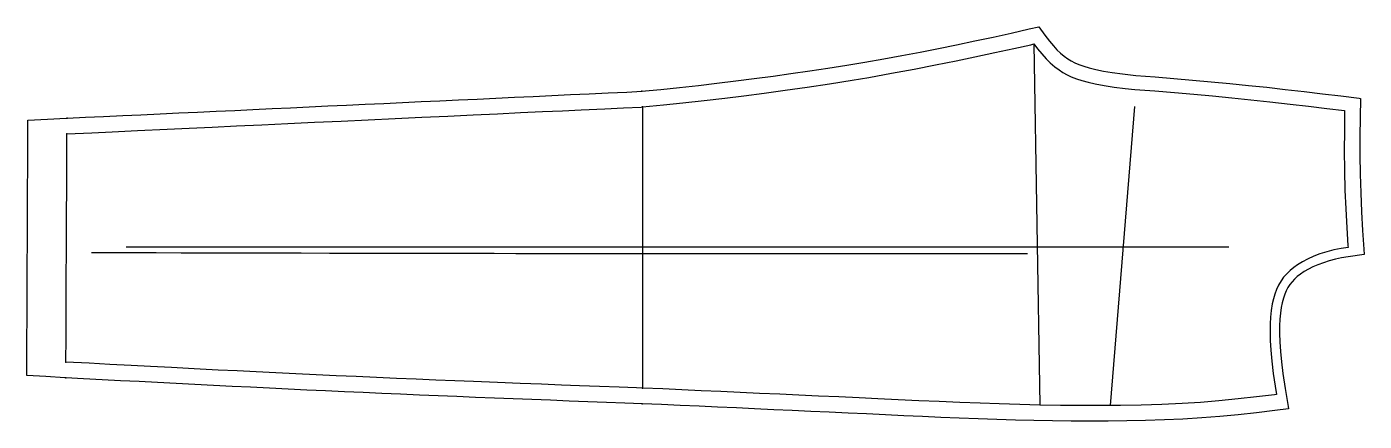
# Model space of a CAD drawing. Extents: x -3422 to -2337, y -843 to -524.
import ezdxf

# ---------------------------------------------------------------- set-up
doc = ezdxf.new("R2010")
doc.units = 0
for name, color, linetype in [('1', 1, 'Continuous'), ('14', 3, 'Continuous'), ('4', 2, 'Continuous'), ('7', 7, 'Continuous'), ('8', 6, 'Continuous')]:
    doc.layers.add(name, color=color, linetype=linetype)

msp = doc.modelspace()

# ---------------------------------------------------------------- linework, layer by layer
at = {"layer": '1'}
msp.add_lwpolyline([(-2922.859192, -829.265213), (-2922.802734, -829.267197), (-2936.788676, -828.763825), (-2951.759794, -828.218098), (-2966.794687, -827.661239), (-2981.915852, -827.090929), (-2997.012198, -826.513366), (-3012.13288, -825.927859), (-3027.445797, -825.327143), (-3042.565795, -824.725837), (-3058.04569, -824.101752), (-3073.165062, -823.483763), (-3088.299144, -822.856414), (-3103.4178, -822.220534), (-3118.768875, -821.565085), (-3133.886648, -820.909375), (-3149.236801, -820.232285), (-3164.35352, -819.55358), (-3179.626886, -818.855399), (-3194.742558, -818.152073), (-3210.101752, -817.425553), (-3225.216305, -816.699758), (-3240.428271, -815.959306), (-3255.541905, -815.214426), (-3270.524627, -814.467204), (-3285.637419, -813.704934), (-3300.759703, -812.934152), (-3315.871662, -812.156316), (-3330.894789, -811.375464), (-3346.005888, -810.581963), (-3361.024156, -809.783972), (-3376.134257, -808.971415), (-3390.345154, -808.202209), (-3391.244103, -808.153569), (-3406.646874, -807.319108), (-3422.088013, -806.482697), (-3422.018578, -790.95769), (-3421.951048, -775.846113), (-3421.883568, -760.734533), (-3421.815709, -745.529607), (-3421.748273, -730.418035), (-3421.679748, -715.068694), (-3421.612243, -699.957105), (-3421.543101, -684.486949), (-3421.475543, -669.375375), (-3421.407133, -654.069191), (-3421.339628, -638.957614), (-3421.272142, -623.846035), (-3421.205128, -608.840508), (-3421.162109, -599.209633), (-3405.31294, -598.468398), (-3390.055254, -597.75482), (-3389.405212, -597.724419), (-3374.398985, -597.022592), (-3359.757295, -596.337814), (-3344.100987, -595.605589), (-3329.415313, -594.918764), (-3313.759052, -594.186547), (-3298.699382, -593.482229), (-3283.564925, -592.774408), (-3268.503452, -592.069996), (-3253.36905, -591.362172), (-3238.727381, -590.677396), (-3223.071089, -589.945178), (-3208.033509, -589.241894), (-3192.899153, -588.534076), (-3177.882205, -587.831746), (-3162.747764, -587.123927), (-3147.613311, -586.416108), (-3132.449757, -585.706924), (-3117.315368, -584.999106), (-3102.012542, -584.283419), (-3086.878135, -583.575608), (-3071.808141, -582.870801), (-3056.673803, -582.16298), (-3041.530169, -581.454728), (-3026.395769, -580.746912), (-3011.232213, -580.037737), (-2996.097803, -579.329926), (-2980.877192, -578.618082), (-2965.742815, -577.91027), (-2950.322095, -577.189064), (-2935.284984, -576.485799), (-2922.936707, -575.908279), (-2923.264465, -575.924454), (-2907.538212, -574.369743), (-2892.498, -572.810188), (-2877.009149, -571.104459), (-2862.184526, -569.381954), (-2846.715578, -567.503888), (-2831.976729, -565.636435), (-2816.528875, -563.592548), (-2802.051337, -561.59242), (-2786.628739, -559.366039), (-2772.166868, -557.179441), (-2756.776956, -554.736754), (-2742.129478, -552.29278), (-2726.780971, -549.601929), (-2712.004155, -546.892474), (-2697.190859, -544.069168), (-2682.395568, -541.153073), (-2667.580913, -538.146564), (-2652.818617, -535.068148), (-2638.031675, -531.90276), (-2623.326568, -528.668882), (-2608.7682, -525.3866), (-2600.854187, -523.577461), (-2595.980166, -530.476393), (-2592.283692, -535.305415), (-2589.106147, -539.092741), (-2586.170289, -542.208728), (-2583.178594, -545.047331), (-2580.279369, -547.476883), (-2577.466431, -549.52852), (-2574.726168, -551.228957), (-2571.728842, -552.783838), (-2568.303876, -554.266214), (-2564.485947, -555.639735), (-2560.021255, -556.966505), (-2554.659222, -558.275281), (-2548.38031, -559.544566), (-2541.371983, -560.702244), (-2532.860294, -561.834036), (-2522.075043, -562.973557), (-2506.582084, -564.205847), (-2491.3347, -565.462091), (-2476.104667, -566.776528), (-2461.091249, -568.138793), (-2445.859835, -569.591667), (-2430.860173, -571.097082), (-2415.912588, -572.674718), (-2400.928469, -574.32815), (-2385.719682, -576.070905), (-2370.749002, -577.84203), (-2355.783994, -579.660386), (-2340.975084, -581.487547), (-2339.911652, -581.618652), (-2340.130133, -597.264309), (-2340.301528, -612.564255), (-2340.326816, -627.733799), (-2340.12873, -643.033871), (-2339.688674, -658.310984), (-2339.010916, -673.596995), (-2338.141833, -688.873908), (-2337.15261, -703.872312), (-2336.838989, -708.369064), (-2349.985785, -710.282729), (-2355.246659, -711.085278), (-2360.200791, -712.131039), (-2365.258151, -713.439316), (-2369.930321, -714.893815), (-2374.383898, -716.531952), (-2378.467158, -718.290951), (-2382.14117, -720.131652), (-2385.482128, -722.071878), (-2388.471159, -724.084707), (-2391.149958, -726.182886), (-2393.449474, -728.286284), (-2395.451491, -730.43692), (-2397.223276, -732.704935), (-2398.749668, -735.07306), (-2400.111869, -737.650975), (-2401.36419, -740.559276), (-2402.483948, -743.802615), (-2403.451138, -747.373076), (-2404.270193, -751.366179), (-2404.923892, -755.840001), (-2405.379348, -760.713193), (-2405.62995, -766.181243), (-2405.650241, -772.213324), (-2405.411752, -779.157025), (-2404.892201, -786.87876), (-2404.077054, -795.214119), (-2402.888303, -804.698728), (-2401.082513, -816.857205), (-2398.68569, -831.639609), (-2398.403015, -833.342133), (-2409.367417, -834.739559), (-2424.302447, -836.554298), (-2439.255382, -838.212003), (-2454.068209, -839.640515), (-2468.564989, -840.793962), (-2483.989686, -841.764064), (-2499.017118, -842.472558), (-2514.304877, -842.97478), (-2529.345612, -843.279009), (-2544.666471, -843.436689), (-2559.71026, -843.476995), (-2574.742762, -843.408452), (-2589.785475, -843.230004), (-2604.885861, -842.943314), (-2619.924614, -842.55709), (-2635.042898, -842.084211), (-2650.077051, -841.547754), (-2665.610269, -840.938163), (-2680.314518, -840.320834), (-2695.343685, -839.659442), (-2710.402112, -838.975605), (-2725.429768, -838.281451), (-2740.58012, -837.57795), (-2755.607645, -836.882719), (-2770.984865, -836.174128), (-2786.012681, -835.483325), (-2801.040573, -834.794122), (-2816.029242, -834.108435), (-2831.558208, -833.399741), (-2846.094314, -832.737803), (-2861.623496, -832.032087), (-2876.388062, -831.362483), (-2891.917329, -830.659905), (-2907.155583, -829.972313)], close=True, dxfattribs=at)
at = {"layer": '14'}
msp.add_lwpolyline([(-2922.345886, -816.575394), (-2922.345886, -816.575394), (-2927.353691, -816.397733), (-2941.46184, -815.888201), (-2957.284811, -815.306071), (-2973.489794, -814.700097), (-2988.216577, -814.141409), (-3004.345846, -813.521036), (-3021.725899, -812.842677), (-3040.20495, -812.110035), (-3059.631207, -811.326812), (-3074.731251, -810.708426), (-3090.21473, -810.065232), (-3106.017622, -809.39879), (-3122.075904, -808.710663), (-3138.325553, -808.002411), (-3154.702546, -807.275596), (-3171.14286, -806.531781), (-3187.355656, -805.783575), (-3203.710912, -805.014916), (-3219.901998, -804.241363), (-3235.846619, -803.468225), (-3251.46248, -802.700812), (-3266.667286, -801.944432), (-3286.158713, -800.962265), (-3304.577984, -800.021736), (-3321.730048, -799.135431), (-3337.41984, -798.315933), (-3354.678569, -797.40468), (-3371.434321, -796.509531), (-3390.288391, -795.486755), (-3390.288391, -795.486755), (-3390.19995, -775.683622), (-3390.12905, -759.808079), (-3390.044909, -740.967783), (-3389.971241, -724.472463), (-3389.894546, -707.299486), (-3389.817246, -689.990975), (-3389.741762, -673.089049), (-3389.670515, -657.135851), (-3389.591103, -639.354394), (-3389.526823, -624.961207), (-3389.461975, -610.440941), (-3389.461975, -610.440941), (-3369.390466, -609.502222), (-3352.807949, -608.726678), (-3332.184045, -607.762125), (-3308.096096, -606.635562), (-3290.398095, -605.807849), (-3271.588194, -604.928133), (-3251.837425, -604.004415), (-3231.316869, -603.044694), (-3210.197607, -602.056973), (-3188.650667, -601.04925), (-3166.847132, -600.029526), (-3144.958066, -599.005803), (-3123.154532, -597.986079), (-3101.607633, -596.978358), (-3080.488358, -595.990636), (-3059.967807, -595.030916), (-3040.217046, -594.107198), (-3021.40714, -593.227482), (-3003.70918, -592.399771), (-2987.294171, -591.632062), (-2972.333208, -590.932356), (-2952.992313, -590.027807), (-2937.885238, -589.321268), (-2923.68342, -588.657067), (-2922.343445, -588.594398), (-2922.343445, -588.594398), (-2905.497188, -586.947023), (-2889.691831, -585.282595), (-2872.46419, -583.363421), (-2855.557552, -581.378805), (-2840.191779, -579.488016), (-2823.852796, -577.383869), (-2806.716464, -575.068278), (-2788.958652, -572.543159), (-2770.75523, -569.810427), (-2752.282069, -566.871997), (-2738.81831, -564.613764), (-2720.31521, -561.339854), (-2702.153638, -557.954684), (-2684.64149, -554.549391), (-2668.086588, -551.215098), (-2652.796876, -548.042955), (-2636.5527, -544.578722), (-2621.173828, -541.208172), (-2607.483324, -538.12184), (-2604.841309, -537.51236), (-2601.88744, -541.58657), (-2598.57723, -545.627865), (-2595.010777, -549.520081), (-2591.682969, -552.764498), (-2587.974997, -555.961227), (-2584.448969, -558.600369), (-2581.371616, -560.585177), (-2578.011075, -562.432715), (-2574.514786, -564.066706), (-2570.292282, -565.729816), (-2565.947084, -567.161245), (-2560.873776, -568.554214), (-2555.089051, -569.86821), (-2547.812841, -571.234675), (-2539.838216, -572.470514), (-2530.926901, -573.591423), (-2523.018036, -574.364738), (-2506.756793, -575.649868), (-2490.805411, -576.977296), (-2475.17446, -578.337735), (-2460.001061, -579.720235), (-2444.186681, -581.237132), (-2428.9804, -582.782552), (-2413.408968, -584.44713), (-2396.891722, -586.289184), (-2382.066775, -588.001749), (-2367.204116, -589.771966), (-2352.751923, -591.550865), (-2352.996114, -607.993135), (-2353.039727, -623.948377), (-2352.883431, -640.009809), (-2352.471877, -656.199558), (-2351.842097, -671.313774), (-2351.00898, -686.713697), (-2350.073583, -701.083708), (-2349.94751, -702.589111), (-2355.435344, -703.382049), (-2361.419738, -704.590158), (-2367.230441, -706.078129), (-2372.805557, -707.823627), (-2377.789461, -709.688723), (-2382.829755, -711.927369), (-2386.982128, -714.100795), (-2391.013169, -716.573402), (-2394.101622, -718.779047), (-2397.028381, -721.196991), (-2399.756106, -723.836499), (-2402.247431, -726.70681), (-2404.373184, -729.674039), (-2406.311885, -733.01219), (-2407.972015, -736.568581), (-2409.370797, -740.320524), (-2410.525454, -744.245332), (-2411.453206, -748.320315), (-2412.32005, -753.590663), (-2412.892902, -759.015896), (-2413.205401, -764.551703), (-2413.284093, -771.278234), (-2413.094436, -778.023606), (-2412.611551, -785.814874), (-2411.792132, -794.765204), (-2410.625189, -804.647533), (-2409.15278, -814.934254), (-2408.017426, -821.759491), (-2409.723454, -821.984295), (-2424.199974, -823.765653), (-2439.152454, -825.425417), (-2454.904123, -826.963774), (-2469.635973, -828.159677), (-2484.581658, -829.098591), (-2501.207857, -829.854371), (-2517.847997, -830.353166), (-2534.494864, -830.642151), (-2550.061939, -830.763701), (-2566.705151, -830.759194), (-2583.34531, -830.619051), (-2599.983244, -830.345648), (-2616.351, -829.952288), (-2632.985217, -829.445844), (-2648.464558, -828.898534), (-2665.093669, -828.248669), (-2681.720503, -827.548715), (-2698.345646, -826.811935), (-2714.969739, -826.051585), (-2731.593348, -825.280928), (-2746.733257, -824.579569), (-2763.240522, -823.817394), (-2779.533373, -823.067469), (-2795.499546, -822.33466), (-2811.026773, -821.623833), (-2827.46581, -820.873118), (-2843.088526, -820.161361), (-2859.024926, -819.436941), (-2874.767452, -818.722919), (-2890.650847, -818.004123), (-2905.97369, -817.312329)], close=True, dxfattribs=at)
at = {"layer": '4'}
for p in [(-2922.936707, -575.908279), (-2922.343445, -588.594398), (-3389.405212, -597.724419), (-3389.461975, -610.440941), (-3390.288391, -795.486755), (-3390.345154, -808.202209), (-2922.345886, -816.575394), (-2922.802734, -829.267197)]:
    msp.add_point(p, dxfattribs=at)
at = {"layer": '7'}
msp.add_line((-3341.298828, -702.162857), (-2446.712189, -702.162857), dxfattribs=at)
at = {"layer": '8'}
for points in [[(-2604.841309, -537.51236), (-2599.988098, -830.313492)], [(-2922.343445, -588.594398), (-2922.343445, -606.339261), (-2922.343445, -621.981681), (-2922.343445, -638.840545), (-2922.343445, -655.335291), (-2922.343445, -672.996935), (-2922.343445, -688.731338), (-2922.343445, -703.650484), (-2922.343445, -722.276067), (-2922.343445, -737.895237), (-2922.343445, -752.892316), (-2922.343445, -769.219617), (-2922.343445, -785.779173), (-2922.343445, -800.917369), (-2922.343445, -815.380766), (-2922.343445, -816.575394)], [(-2523.27774, -588.179626), (-2543.001404, -830.705109)], [(-3369.555664, -706.611252), (-3351.573189, -706.66167), (-3334.42039, -706.707716), (-3317.106214, -706.752688), (-3296.874021, -706.803531), (-3279.937519, -706.844761), (-3261.609333, -706.888059), (-3241.996478, -706.932896), (-3221.205953, -706.97874), (-3199.344805, -707.025065), (-3176.520034, -707.071339), (-3160.821022, -707.1019), (-3144.773003, -707.132046), (-3128.407687, -707.161621), (-3111.756781, -707.190468), (-3094.851995, -707.21843), (-3077.725035, -707.24535), (-3060.407611, -707.271072), (-3042.931431, -707.295439), (-3025.328204, -707.318294), (-3007.629636, -707.339479), (-2989.867437, -707.358839), (-2972.073316, -707.376215), (-2954.160895, -707.391591), (-2936.406044, -707.404822), (-2918.72776, -707.416122), (-2901.16433, -707.425598), (-2883.754038, -707.433355), (-2866.53517, -707.439497), (-2849.546011, -707.444131), (-2832.824846, -707.447361), (-2816.40996, -707.449293), (-2800.339638, -707.450032), (-2784.652166, -707.449683), (-2769.385828, -707.448352), (-2754.57891, -707.446144), (-2733.313635, -707.441418), (-2713.297471, -707.43531), (-2694.659568, -707.428177), (-2677.529139, -707.420374), (-2662.035396, -707.412256), (-2644.146358, -707.401557), (-2629.702977, -707.391772), (-2615.168501, -707.380652), (-2610.109558, -707.376328)]]:
    msp.add_lwpolyline(points, dxfattribs=at)

doc.saveas('drawing.dxf')
